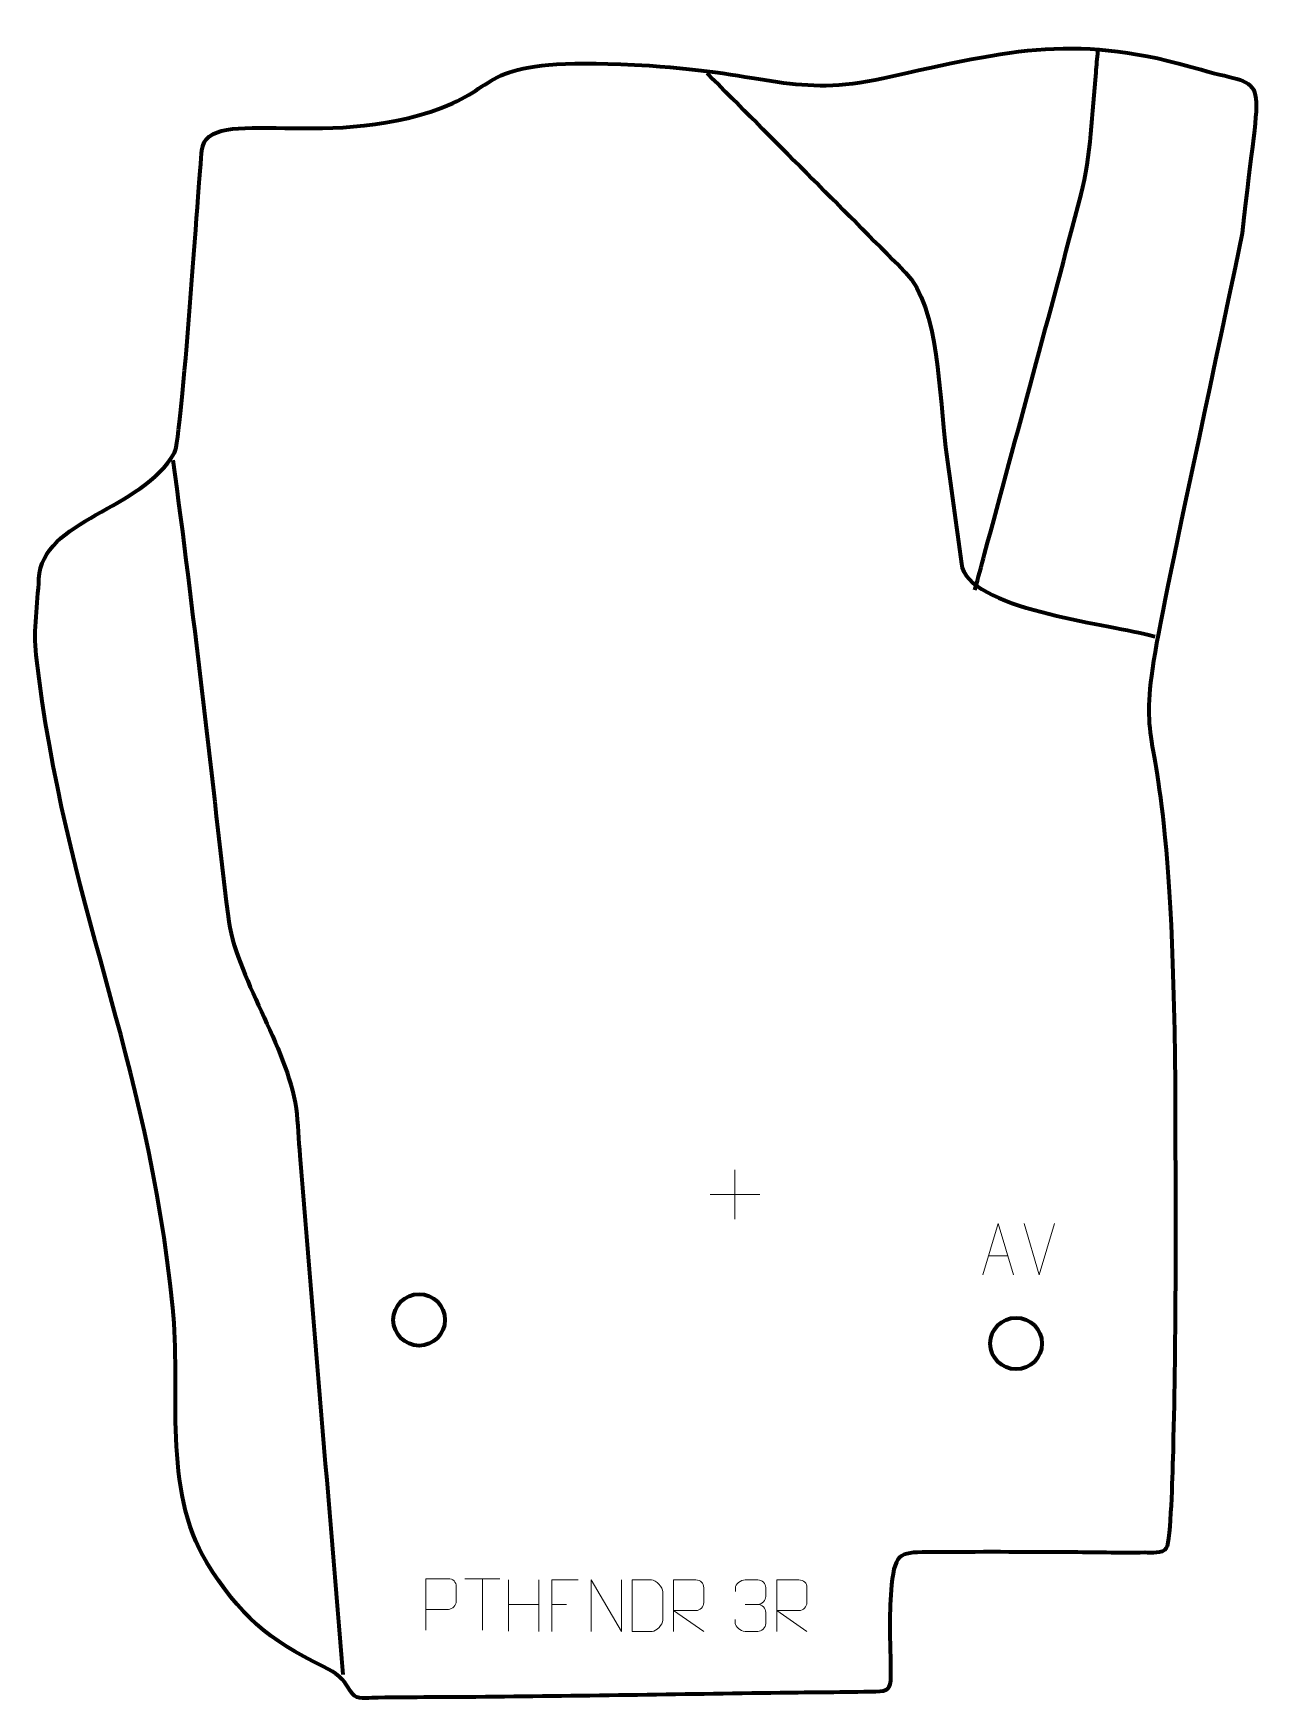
# Model space of a CAD drawing. Header units: millimetres. Extents: x -705 to -104, y -115 to 693.
import ezdxf

# ---------------------------------------------------------------- set-up
doc = ezdxf.new("R2010")
doc.units = ezdxf.units.MM
doc.header["$MEASUREMENT"] = 0
doc.layers.add('layer 1', color=7, linetype='Continuous', plot=False)
doc.layers.add('layer 2', color=7, linetype='Continuous')
doc.layers.add('layer 3', color=7, linetype='Continuous')

msp = doc.modelspace()

# ---------------------------------------------------------------- linework, layer by layer
at = {"layer": 'layer 1', "color": 250, "lineweight": 9}
for points in [[(-364.8441, 142.1306), (-364.8441, 142.1306), (-364.8441, 118.1527), (-364.8441, 118.1527)], [(-376.833, 130.1416), (-376.833, 130.1416), (-352.8551, 130.1416), (-352.8551, 130.1416)], [(-217.407, 91.1992), (-217.407, 91.1992), (-224.7288, 116.1528), (-224.7288, 116.1528)], [(-210.0851, 116.1528), (-210.0851, 116.1528), (-217.4069, 91.1992), (-217.4069, 91.1992)], [(-242.0439, 100.4559), (-242.0439, 100.4559), (-232.5482, 100.4559), (-232.5482, 100.4559)], [(-495.6981, -56.0005), (-495.6981, -56.0005), (-478.7109, -56.0005), (-478.7109, -56.0005)], [(-487.2043, -80.9305), (-487.2043, -80.9305), (-487.2043, -55.977), (-487.2043, -55.977)], [(-474.5262, -56.5717), (-474.5262, -56.5717), (-474.5262, -81.3492), (-474.5262, -81.3492)], [(-459.8829, -56.5717), (-459.8829, -56.5717), (-459.8829, -81.5252), (-459.8829, -81.5252)], [(-474.5262, -68.454), (-474.5262, -68.454), (-459.8829, -68.4536), (-459.8829, -68.4536)], [(-453.6416, -68.4514), (-453.6416, -68.4514), (-446.4735, -68.4514), (-446.4735, -68.4514)], [(-359.9502, -68.4881), (-359.9502, -68.4881), (-353.7538, -68.4881), (-353.7538, -68.4881)]]:
    msp.add_open_spline(points, degree=3, dxfattribs=at)
for points, knots in [([(-244.7665, 91.2065), (-244.7665, 91.2065), (-237.3955, 116.16), (-237.3955, 116.16), (-237.3955, 116.16), (-237.3955, 116.16), (-229.8256, 91.2065), (-229.8256, 91.2065)], [0, 0, 0, 0, 0.33333333, 0.33333333, 0.33333333, 0.33333333, 1, 1, 1, 1]), ([(-514.5366, -80.9306), (-514.5366, -80.9306), (-514.5366, -55.977), (-514.5366, -55.977), (-514.5366, -55.977), (-510.9416, -55.977), (-507.3463, -55.977), (-503.7509, -55.977), (-503.7509, -55.977), (-501.4257, -56.0149), (-499.8683, -57.505), (-499.8725, -59.8711), (-499.8725, -59.8711), (-499.8729, -61.9068), (-499.8729, -64.9661), (-499.8725, -67.0021), (-499.8725, -67.0021), (-499.879, -68.8775), (-501.6912, -70.8194), (-503.7008, -70.8385), (-503.7008, -70.8385), (-503.7008, -70.8385), (-514.5366, -70.8385), (-514.5366, -70.8385)], [0, 0, 0, 0, 0.14285714, 0.14285714, 0.14285714, 0.14285714, 0.28571429, 0.28571429, 0.28571429, 0.28571429, 0.42857143, 0.42857143, 0.42857143, 0.42857143, 0.57142857, 0.57142857, 0.57142857, 0.57142857, 0.71428571, 0.71428571, 0.71428571, 0.71428571, 1, 1, 1, 1]), ([(-440.7676, -56.5717), (-440.7676, -56.5717), (-453.6416, -56.5717), (-453.6416, -56.5717), (-453.6416, -56.5717), (-453.6416, -56.5717), (-453.6416, -81.5253), (-453.6416, -81.5253)], [0, 0, 0, 0, 0.33333333, 0.33333333, 0.33333333, 0.33333333, 1, 1, 1, 1]), ([(-434.532, -81.5252), (-434.532, -81.5252), (-434.532, -56.5717), (-434.532, -56.5717), (-434.532, -56.5717), (-434.532, -56.5717), (-419.8772, -81.5252), (-419.8772, -81.5252), (-419.8772, -81.5252), (-419.8772, -81.5252), (-419.8772, -56.5717), (-419.8772, -56.5717)], [0, 0, 0, 0, 0.25, 0.25, 0.25, 0.25, 0.5, 0.5, 0.5, 0.5, 1, 1, 1, 1]), ([(-414.5969, -81.4971), (-412.2651, -81.4967), (-407.3149, -81.5207), (-404.9834, -81.521), (-404.9834, -81.521), (-403.0584, -81.6264), (-399.7398, -78.0848), (-399.751, -76.0675), (-399.751, -76.0675), (-399.7514, -70.2974), (-399.7514, -68.1277), (-399.751, -62.3584), (-399.751, -62.3584), (-399.7553, -60.2203), (-403.1298, -56.5602), (-405.2822, -56.5737), (-405.2822, -56.5737), (-407.6079, -56.5737), (-412.3322, -56.5737), (-414.6583, -56.5737), (-414.6583, -56.5737), (-414.6579, -62.3206), (-414.5966, -75.7498), (-414.5969, -81.4971)], [0, 0, 0, 0, 0.14285714, 0.14285714, 0.14285714, 0.14285714, 0.28571429, 0.28571429, 0.28571429, 0.28571429, 0.42857143, 0.42857143, 0.42857143, 0.42857143, 0.57142857, 0.57142857, 0.57142857, 0.57142857, 0.71428571, 0.71428571, 0.71428571, 0.71428571, 1, 1, 1, 1]), ([(-394.6273, -81.5121), (-394.6273, -81.5121), (-394.6273, -56.5586), (-394.6273, -56.5586), (-394.6273, -56.5586), (-391.0325, -56.5586), (-387.437, -56.5586), (-383.8418, -56.5586), (-383.8418, -56.5586), (-381.5165, -56.5963), (-379.9592, -58.0863), (-379.9633, -60.4527), (-379.9633, -60.4527), (-379.9637, -62.4882), (-379.9637, -65.5476), (-379.9633, -67.5836), (-379.9633, -67.5836), (-379.9698, -69.4591), (-381.7821, -71.4009), (-383.7916, -71.42), (-383.7916, -71.42), (-383.7916, -71.42), (-394.6273, -71.42), (-394.6273, -71.42), (-394.6273, -71.42), (-394.6273, -71.42), (-379.9726, -81.5121), (-379.9726, -81.5121)], [0, 0, 0, 0, 0.125, 0.125, 0.125, 0.125, 0.25, 0.25, 0.25, 0.25, 0.375, 0.375, 0.375, 0.375, 0.5, 0.5, 0.5, 0.5, 0.625, 0.625, 0.625, 0.625, 0.75, 0.75, 0.75, 0.75, 1, 1, 1, 1]), ([(-364.6599, -62.2429), (-364.6599, -62.2429), (-364.6599, -60.3857), (-364.6599, -60.3857), (-364.6599, -60.3857), (-364.6742, -58.6438), (-362.0097, -56.5257), (-359.9506, -56.5484), (-359.9506, -56.5484), (-357.8865, -56.5484), (-355.8225, -56.5484), (-353.7588, -56.5484), (-353.7588, -56.5484), (-351.5643, -56.5396), (-349.966, -58.3864), (-349.9216, -60.2985), (-349.9216, -60.2985), (-349.922, -61.7336), (-349.922, -63.1687), (-349.9216, -64.6042), (-349.9216, -64.6042), (-349.9702, -66.2577), (-351.5728, -68.4877), (-353.7711, -68.4777), (-353.7711, -68.4777), (-351.5674, -68.4889), (-349.9594, -70.2921), (-349.9054, -72.3516), (-349.9054, -72.3516), (-349.9058, -74.1363), (-349.9058, -75.921), (-349.9054, -77.7061), (-349.9054, -77.7061), (-349.8953, -79.7675), (-351.9502, -81.5306), (-353.7711, -81.5225), (-353.7711, -81.5225), (-355.8364, -81.5222), (-357.9016, -81.5222), (-359.9672, -81.5225), (-359.9672, -81.5225), (-362.1358, -81.511), (-364.6668, -79.1108), (-364.6854, -77.649), (-364.6854, -77.649), (-364.6854, -77.649), (-364.6854, -75.7404), (-364.6854, -75.7404)], [0, 0, 0, 0, 0.07692308, 0.07692308, 0.07692308, 0.07692308, 0.15384615, 0.15384615, 0.15384615, 0.15384615, 0.23076923, 0.23076923, 0.23076923, 0.23076923, 0.30769231, 0.30769231, 0.30769231, 0.30769231, 0.38461538, 0.38461538, 0.38461538, 0.38461538, 0.46153846, 0.46153846, 0.46153846, 0.46153846, 0.53846154, 0.53846154, 0.53846154, 0.53846154, 0.61538462, 0.61538462, 0.61538462, 0.61538462, 0.69230769, 0.69230769, 0.69230769, 0.69230769, 0.76923077, 0.76923077, 0.76923077, 0.76923077, 0.84615385, 0.84615385, 0.84615385, 0.84615385, 1, 1, 1, 1]), ([(-344.6273, -81.5121), (-344.6273, -81.5121), (-344.6273, -56.5586), (-344.6273, -56.5586), (-344.6273, -56.5586), (-341.0325, -56.5586), (-337.437, -56.5586), (-333.8418, -56.5586), (-333.8418, -56.5586), (-331.5165, -56.5963), (-329.9592, -58.0863), (-329.9633, -60.4527), (-329.9633, -60.4527), (-329.9637, -62.4882), (-329.9637, -65.5476), (-329.9633, -67.5836), (-329.9633, -67.5836), (-329.9698, -69.4591), (-331.7821, -71.4009), (-333.7916, -71.42), (-333.7916, -71.42), (-333.7916, -71.42), (-344.6273, -71.42), (-344.6273, -71.42), (-344.6273, -71.42), (-344.6273, -71.42), (-329.9726, -81.5121), (-329.9726, -81.5121)], [0, 0, 0, 0, 0.125, 0.125, 0.125, 0.125, 0.25, 0.25, 0.25, 0.25, 0.375, 0.375, 0.375, 0.375, 0.5, 0.5, 0.5, 0.5, 0.625, 0.625, 0.625, 0.625, 0.75, 0.75, 0.75, 0.75, 1, 1, 1, 1])]:
    msp.add_open_spline(points, degree=3, knots=knots, dxfattribs=at)
at = {"layer": 'layer 2', "color": 142, "lineweight": 158}
for points, knots in [([(-248.5516, 423.1829), (-246.9909, 429.0126), (-245.4302, 434.8423), (-243.8695, 440.672), (-243.8695, 440.672), (-228.3279, 498.7248), (-212.235, 556.6606), (-197.1812, 614.8361), (-197.1812, 614.8361), (-192.4235, 633.2228), (-191.6092, 654.7249), (-189.9169, 673.8871), (-189.9169, 673.8871), (-189.6108, 677.3542), (-189.3046, 680.8212), (-188.9985, 684.2883)], [0, 0, 0, 0, 0.2, 0.2, 0.2, 0.2, 0.4, 0.4, 0.4, 0.4, 0.6, 0.6, 0.6, 0.6, 1, 1, 1, 1]), ([(-378.3746, 673.5727), (-346.313, 641.3468), (-314.175, 609.1938), (-282.1377, 576.9447), (-282.1377, 576.9447), (-265.8179, 560.5171), (-265.9753, 515.8246), (-262.7651, 492.3331), (-262.7651, 492.3331), (-260.1895, 473.4851), (-257.6863, 454.6341), (-255.162, 435.7796), (-255.162, 435.7796), (-252.2619, 414.1174), (-185.1087, 406.6841), (-165.0988, 401.4804), (-165.0988, 401.4804), (-165.0988, 401.4804), (-161.4158, 400.5226), (-161.4158, 400.5226)], [0, 0, 0, 0, 0.16666667, 0.16666667, 0.16666667, 0.16666667, 0.33333333, 0.33333333, 0.33333333, 0.33333333, 0.5, 0.5, 0.5, 0.5, 0.66666667, 0.66666667, 0.66666667, 0.66666667, 1, 1, 1, 1]), ([(-637.1378, 486.049), (-627.0678, 411.9292), (-619.2404, 339.2302), (-610.4545, 265.1328), (-610.4545, 265.1328), (-606.9515, 235.5903), (-581.8813, 202.4379), (-577.5015, 171.8681), (-577.5015, 171.8681), (-576.5679, 164.7189), (-576.2551, 156.4038), (-575.6488, 149.0705), (-575.6488, 149.0705), (-568.716, 65.2301), (-561.7843, -18.6104), (-554.8521, -102.4509)], [0, 0, 0, 0, 0.2, 0.2, 0.2, 0.2, 0.4, 0.4, 0.4, 0.4, 0.6, 0.6, 0.6, 0.6, 1, 1, 1, 1])]:
    msp.add_open_spline(points, degree=3, knots=knots, dxfattribs=at)
at = {"layer": 'layer 3', "color": 242, "lineweight": 200}
for centre in [(-517.868, 69.4296), (-228.6321, 57.9824)]:
    msp.add_ellipse(centre, major_axis=(0, 12.5), ratio=1, dxfattribs=at)
at = {"layer": 'layer 3', "color": 242, "lineweight": 158}
msp.add_open_spline([(-288.9329, -59.0139), (-287.3298, -42.4705), (-284.176, -43.2721), (-269.0314, -43.1507), (-269.0314, -43.1507), (-247.0597, -42.9746), (-225.3787, -43.0481), (-203.4149, -43.1725), (-203.4149, -43.1725), (-191.0339, -43.2416), (-178.6472, -43.5189), (-166.2668, -43.3666), (-166.2668, -43.3666), (-163.217, -43.3291), (-157.5265, -44.0788), (-155.9235, -41.24), (-155.9235, -41.24), (-153.6399, -37.1956), (-152.9513, -4.6946), (-152.7605, 1.8412), (-152.7605, 1.8412), (-151.128, 57.7544), (-151.3731, 114.4234), (-151.5629, 170.3987), (-151.5629, 170.3987), (-152.5928, 473.1364), (-195.1569, 232.7637), (-119.0942, 596.046), (-119.0942, 596.046), (-110.3207, 678.9645), (-104.3289, 665.0967), (-139.0295, 675.2789), (-139.0295, 675.2789), (-198.9072, 692.8489), (-228.852, 685.4848), (-293.0852, 671.1465), (-293.0852, 671.1465), (-335.257, 661.7328), (-349.5436, 673.7259), (-406.4483, 677.1986), (-406.4483, 677.1986), (-485.0775, 681.9971), (-477.4044, 669.6327), (-501.5935, 659.0223), (-501.5935, 659.0223), (-559.0691, 633.811), (-620.5122, 659.6424), (-623.1113, 636.1437), (-623.1113, 636.1437), (-624.5931, 622.7469), (-632.6611, 496.3827), (-636.3955, 489.6122), (-636.3955, 489.6122), (-651.7929, 461.697), (-700.5794, 457.4717), (-702.048, 428.5453), (-702.048, 428.5453), (-702.6724, 416.2463), (-704.7708, 403.7977), (-703.4074, 391.5566), (-703.4074, 391.5566), (-689.2194, 269.4191), (-650.0772, 201.2755), (-637.1479, 75.3458), (-637.1479, 75.3458), (-633.1077, 35.9952), (-642.5028, -12.5934), (-620.7276, -48.1564), (-620.7276, -48.1564), (-605.1153, -73.4626), (-590.7987, -85.5857), (-564.368, -98.5974), (-564.368, -98.5974), (-557.3744, -102.0963), (-555.1007, -103.7077), (-551.1639, -110.5104), (-551.1639, -110.5104), (-548.7935, -114.6066), (-545.0534, -113.8585), (-540.7766, -113.7568), (-540.7766, -113.7568), (-524.1196, -113.3604), (-507.0815, -113.5014), (-490.37, -113.3352), (-490.37, -113.3352), (-441.2183, -112.8466), (-392.0705, -112.0256), (-342.9214, -111.337), (-342.9214, -111.337), (-327.4941, -111.1236), (-312.0135, -111.0633), (-296.596, -110.7608), (-296.596, -110.7608), (-290.7292, -110.6457), (-289.5962, -109.5652), (-289.4532, -103.3163), (-289.4532, -103.3163), (-289.2664, -95.1505), (-289.88, -86.5059), (-289.8154, -78.1478), (-289.8154, -78.1478), (-289.7656, -71.7086), (-289.5109, -65.4296), (-288.9329, -59.0139)], degree=3, knots=[0, 0, 0, 0, 0.03703704, 0.03703704, 0.03703704, 0.03703704, 0.07407407, 0.07407407, 0.07407407, 0.07407407, 0.11111111, 0.11111111, 0.11111111, 0.11111111, 0.14814815, 0.14814815, 0.14814815, 0.14814815, 0.18518519, 0.18518519, 0.18518519, 0.18518519, 0.22222222, 0.22222222, 0.22222222, 0.22222222, 0.25925926, 0.25925926, 0.25925926, 0.25925926, 0.2962963, 0.2962963, 0.2962963, 0.2962963, 0.33333333, 0.33333333, 0.33333333, 0.33333333, 0.37037037, 0.37037037, 0.37037037, 0.37037037, 0.40740741, 0.40740741, 0.40740741, 0.40740741, 0.44444444, 0.44444444, 0.44444444, 0.44444444, 0.48148148, 0.48148148, 0.48148148, 0.48148148, 0.51851852, 0.51851852, 0.51851852, 0.51851852, 0.55555556, 0.55555556, 0.55555556, 0.55555556, 0.59259259, 0.59259259, 0.59259259, 0.59259259, 0.62962963, 0.62962963, 0.62962963, 0.62962963, 0.66666667, 0.66666667, 0.66666667, 0.66666667, 0.7037037, 0.7037037, 0.7037037, 0.7037037, 0.74074074, 0.74074074, 0.74074074, 0.74074074, 0.77777778, 0.77777778, 0.77777778, 0.77777778, 0.81481481, 0.81481481, 0.81481481, 0.81481481, 0.85185185, 0.85185185, 0.85185185, 0.85185185, 0.88888889, 0.88888889, 0.88888889, 0.88888889, 0.92592593, 0.92592593, 0.92592593, 0.92592593, 1, 1, 1, 1], dxfattribs=at)

doc.saveas('drawing.dxf')
